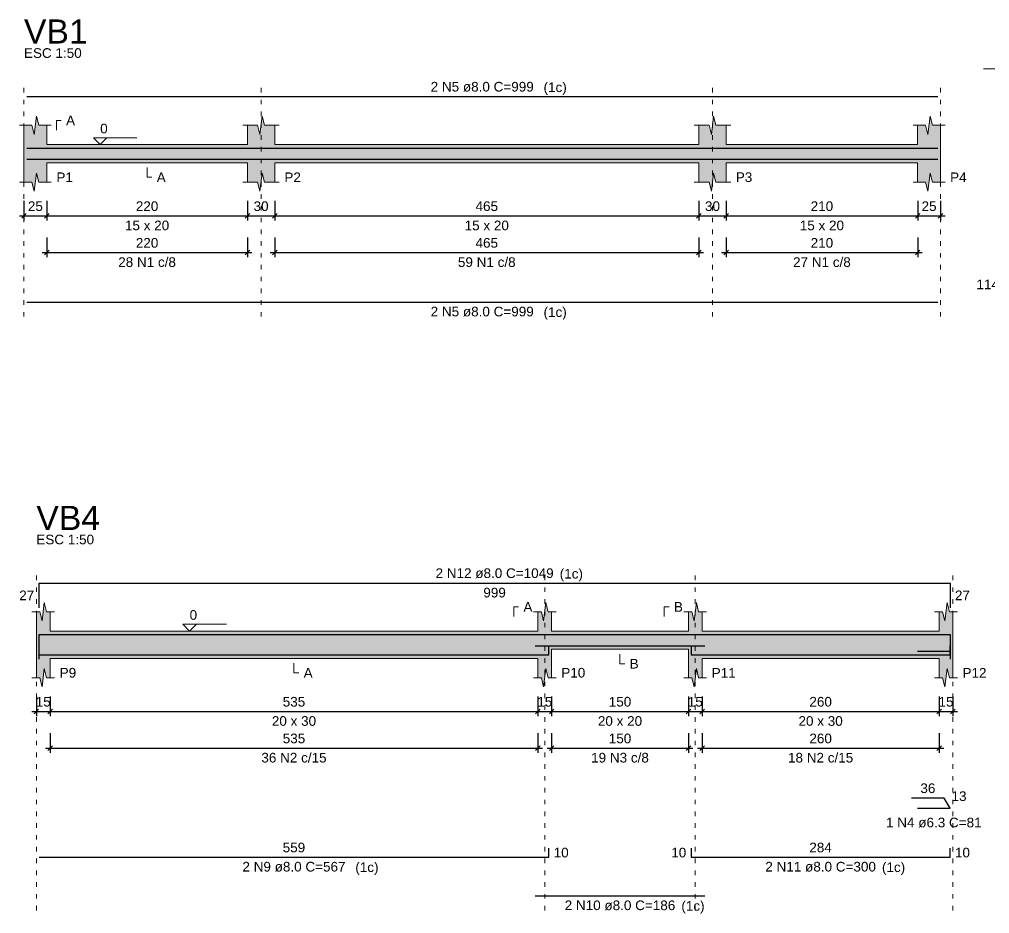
# Model space of a CAD drawing. Header units: inches. Extents: x -52 to 802, y -168 to 85.
# Drawn here: x 164.8 to 186.08, y 10.9 to 30.52 of the extents above; entities that cross this region are included whole.
import ezdxf

# ---------------------------------------------------------------- set-up
doc = ezdxf.new("R2010")
doc.units = ezdxf.units.IN
doc.header["$MEASUREMENT"] = 0
doc.linetypes.add('DOT2', pattern=[3.175, 0, -3.175])
for name, color, linetype, lineweight in [('Descrição da armadura', 7, 'Continuous', 5), ('DT-Barras na forma', 2, 'Continuous', 30), ('DT-Barras rebatidas', 2, 'Continuous', 30), ('DT-Cotas', 9, 'Continuous', 5), ('DT-Forma', 5, 'Continuous', 5), ('DT-Hachura forma vigas', 252, 'Continuous', 5), ('DT-Pontilhado', 9, 'DOT2', 5), ('DT-Textos', 7, 'Continuous', 5), ('DT-Título', 3, 'Continuous', 20), ('Textos armaduras', 7, 'Continuous', 5)]:
    doc.layers.add(name, color=color, linetype=linetype, lineweight=lineweight)
doc.styles.add('Arial', font='arial.ttf')
doc.styles.get("Standard").update_dxf_attribs({"font": 'arial.ttf'})
doc.dimstyles.new('UM_50.000000', dxfattribs={"dimtxt": 0.18, "dimasz": 0.1, "dimexe": 0.1, "dimexo": 0.2, "dimgap": 0, "dimtad": 1, "dimtih": 1, "dimtoh": 1, "dimdec": 1, "dimlfac": 50, "dimzin": 0, "dimdsep": 46, "dimtxsty": 'Standard', "dimcen": 0.09, "dimdle": 0.1, "dimadec": 1, "dimazin": 2, "dimtfac": 1, "dimtdec": 4, "dimtofl": 0, "dimtmove": 0, "dimatfit": 3, "dimfxl": 1, "dimtolj": 1, "dimarcsym": 0})

# ---------------------------------------------------------------- blocks, each defined once
blk = doc.blocks.new('_Oblique')
at = {"color": 0, "linetype": 'ByBlock', "lineweight": -2}
blk.add_line((-0.5, -0.5), (0.5, 0.5), dxfattribs=at)
blk = doc.blocks.new('*D510')
at = {"layer": 'Defpoints', "color": 0, "transparency": 16777216}
for p in [(164.902, 26.739), (165.402, 26.739), (165.402, 26.21)]:
    blk.add_point(p, dxfattribs=at)
at = {"layer": 'DT-Cotas', "color": 0, "lineweight": -2, "transparency": 16777216}
for p, q in [((164.902, 26.539), (164.902, 26.11)), ((165.402, 26.539), (165.402, 26.11)), ((164.802, 26.21), (165.502, 26.21))]:
    blk.add_line(p, q, dxfattribs=at)
at = {"layer": 'DT-Cotas', "color": 0, "lineweight": -2, "transparency": 16777216, "xscale": 0.1, "yscale": 0.1, "zscale": 0.1, "rotation": 180}
blk.add_blockref('_Oblique', (164.902, 26.21), dxfattribs=at)
at = {"layer": 'DT-Cotas', "color": 0, "lineweight": -2, "transparency": 16777216, "xscale": 0.1, "yscale": 0.1, "zscale": 0.1}
blk.add_blockref('_Oblique', (165.402, 26.21), dxfattribs=at)
at = {"layer": 'DT-Cotas', "transparency": 16777216, "insert": (165.152, 26.422), "char_height": 0.2118, "attachment_point": 5, "rotation": 0.0057, "style": 'Arial'}
blk.add_mtext('\\A1;25', dxfattribs=at)
blk = doc.blocks.new('*D511')
at = {"layer": 'Defpoints', "color": 0, "transparency": 16777216}
for p in [(165.402, 26.739), (169.802, 26.739), (169.802, 26.21)]:
    blk.add_point(p, dxfattribs=at)
at = {"layer": 'DT-Cotas', "color": 0, "lineweight": -2, "transparency": 16777216}
for p, q in [((165.402, 26.539), (165.402, 26.11)), ((169.802, 26.539), (169.802, 26.11)), ((165.302, 26.21), (169.902, 26.21))]:
    blk.add_line(p, q, dxfattribs=at)
at = {"layer": 'DT-Cotas', "color": 0, "lineweight": -2, "transparency": 16777216, "xscale": 0.1, "yscale": 0.1, "zscale": 0.1, "rotation": 180}
blk.add_blockref('_Oblique', (165.402, 26.21), dxfattribs=at)
at = {"layer": 'DT-Cotas', "color": 0, "lineweight": -2, "transparency": 16777216, "xscale": 0.1, "yscale": 0.1, "zscale": 0.1}
blk.add_blockref('_Oblique', (169.802, 26.21), dxfattribs=at)
at = {"layer": 'DT-Cotas', "transparency": 16777216, "insert": (167.602, 26.422), "char_height": 0.2118, "attachment_point": 5, "rotation": 0.0057, "style": 'Arial'}
blk.add_mtext('\\A1;220', dxfattribs=at)
blk = doc.blocks.new('*D512')
at = {"layer": 'Defpoints', "color": 0, "transparency": 16777216}
for p in [(169.802, 26.739), (170.402, 26.739), (170.402, 26.21)]:
    blk.add_point(p, dxfattribs=at)
at = {"layer": 'DT-Cotas', "color": 0, "lineweight": -2, "transparency": 16777216}
for p, q in [((169.802, 26.539), (169.802, 26.11)), ((170.402, 26.539), (170.402, 26.11)), ((169.702, 26.21), (170.502, 26.21))]:
    blk.add_line(p, q, dxfattribs=at)
at = {"layer": 'DT-Cotas', "color": 0, "lineweight": -2, "transparency": 16777216, "xscale": 0.1, "yscale": 0.1, "zscale": 0.1, "rotation": 180}
blk.add_blockref('_Oblique', (169.802, 26.21), dxfattribs=at)
at = {"layer": 'DT-Cotas', "color": 0, "lineweight": -2, "transparency": 16777216, "xscale": 0.1, "yscale": 0.1, "zscale": 0.1}
blk.add_blockref('_Oblique', (170.402, 26.21), dxfattribs=at)
at = {"layer": 'DT-Cotas', "transparency": 16777216, "insert": (170.102, 26.422), "char_height": 0.2118, "attachment_point": 5, "rotation": 0.0057, "style": 'Arial'}
blk.add_mtext('\\A1;30', dxfattribs=at)
blk = doc.blocks.new('*D513')
at = {"layer": 'Defpoints', "color": 0, "transparency": 16777216}
for p in [(170.402, 26.739), (179.702, 26.739), (179.702, 26.21)]:
    blk.add_point(p, dxfattribs=at)
at = {"layer": 'DT-Cotas', "color": 0, "lineweight": -2, "transparency": 16777216}
for p, q in [((170.402, 26.539), (170.402, 26.11)), ((179.702, 26.539), (179.702, 26.11)), ((170.302, 26.21), (179.802, 26.21))]:
    blk.add_line(p, q, dxfattribs=at)
at = {"layer": 'DT-Cotas', "color": 0, "lineweight": -2, "transparency": 16777216, "xscale": 0.1, "yscale": 0.1, "zscale": 0.1, "rotation": 180}
blk.add_blockref('_Oblique', (170.402, 26.21), dxfattribs=at)
at = {"layer": 'DT-Cotas', "color": 0, "lineweight": -2, "transparency": 16777216, "xscale": 0.1, "yscale": 0.1, "zscale": 0.1}
blk.add_blockref('_Oblique', (179.702, 26.21), dxfattribs=at)
at = {"layer": 'DT-Cotas', "transparency": 16777216, "insert": (175.052, 26.422), "char_height": 0.2118, "attachment_point": 5, "rotation": 0.0057, "style": 'Arial'}
blk.add_mtext('\\A1;465', dxfattribs=at)
blk = doc.blocks.new('*D514')
at = {"layer": 'Defpoints', "color": 0, "transparency": 16777216}
for p in [(179.702, 26.739), (180.302, 26.739), (180.302, 26.21)]:
    blk.add_point(p, dxfattribs=at)
at = {"layer": 'DT-Cotas', "color": 0, "lineweight": -2, "transparency": 16777216}
for p, q in [((179.702, 26.539), (179.702, 26.11)), ((180.302, 26.539), (180.302, 26.11)), ((179.602, 26.21), (180.402, 26.21))]:
    blk.add_line(p, q, dxfattribs=at)
at = {"layer": 'DT-Cotas', "color": 0, "lineweight": -2, "transparency": 16777216, "xscale": 0.1, "yscale": 0.1, "zscale": 0.1, "rotation": 180}
blk.add_blockref('_Oblique', (179.702, 26.21), dxfattribs=at)
at = {"layer": 'DT-Cotas', "color": 0, "lineweight": -2, "transparency": 16777216, "xscale": 0.1, "yscale": 0.1, "zscale": 0.1}
blk.add_blockref('_Oblique', (180.302, 26.21), dxfattribs=at)
at = {"layer": 'DT-Cotas', "transparency": 16777216, "insert": (180.002, 26.422), "char_height": 0.2118, "attachment_point": 5, "rotation": 0.0057, "style": 'Arial'}
blk.add_mtext('\\A1;30', dxfattribs=at)
blk = doc.blocks.new('*D515')
at = {"layer": 'Defpoints', "color": 0, "transparency": 16777216}
for p in [(180.302, 26.739), (184.502, 26.739), (184.502, 26.21)]:
    blk.add_point(p, dxfattribs=at)
at = {"layer": 'DT-Cotas', "color": 0, "lineweight": -2, "transparency": 16777216}
for p, q in [((180.302, 26.539), (180.302, 26.11)), ((184.502, 26.539), (184.502, 26.11)), ((180.202, 26.21), (184.602, 26.21))]:
    blk.add_line(p, q, dxfattribs=at)
at = {"layer": 'DT-Cotas', "color": 0, "lineweight": -2, "transparency": 16777216, "xscale": 0.1, "yscale": 0.1, "zscale": 0.1, "rotation": 180}
blk.add_blockref('_Oblique', (180.302, 26.21), dxfattribs=at)
at = {"layer": 'DT-Cotas', "color": 0, "lineweight": -2, "transparency": 16777216, "xscale": 0.1, "yscale": 0.1, "zscale": 0.1}
blk.add_blockref('_Oblique', (184.502, 26.21), dxfattribs=at)
at = {"layer": 'DT-Cotas', "transparency": 16777216, "insert": (182.402, 26.422), "char_height": 0.2118, "attachment_point": 5, "rotation": 0.0057, "style": 'Arial'}
blk.add_mtext('\\A1;210', dxfattribs=at)
blk = doc.blocks.new('*D516')
at = {"layer": 'Defpoints', "color": 0, "transparency": 16777216}
for p in [(184.502, 26.739), (185.002, 26.739), (185.002, 26.21)]:
    blk.add_point(p, dxfattribs=at)
at = {"layer": 'DT-Cotas', "color": 0, "lineweight": -2, "transparency": 16777216}
for p, q in [((184.502, 26.539), (184.502, 26.11)), ((185.002, 26.539), (185.002, 26.11)), ((184.402, 26.21), (185.102, 26.21))]:
    blk.add_line(p, q, dxfattribs=at)
at = {"layer": 'DT-Cotas', "color": 0, "lineweight": -2, "transparency": 16777216, "xscale": 0.1, "yscale": 0.1, "zscale": 0.1, "rotation": 180}
blk.add_blockref('_Oblique', (184.502, 26.21), dxfattribs=at)
at = {"layer": 'DT-Cotas', "color": 0, "lineweight": -2, "transparency": 16777216, "xscale": 0.1, "yscale": 0.1, "zscale": 0.1}
blk.add_blockref('_Oblique', (185.002, 26.21), dxfattribs=at)
at = {"layer": 'DT-Cotas', "transparency": 16777216, "insert": (184.752, 26.422), "char_height": 0.2118, "attachment_point": 5, "rotation": 0.0057, "style": 'Arial'}
blk.add_mtext('\\A1;25', dxfattribs=at)
blk = doc.blocks.new('*D517')
at = {"layer": 'Defpoints', "color": 0, "transparency": 16777216}
for p in [(165.402, 25.934), (169.802, 25.934), (169.802, 25.405)]:
    blk.add_point(p, dxfattribs=at)
at = {"layer": 'DT-Cotas', "color": 0, "lineweight": -2, "transparency": 16777216}
for p, q in [((165.402, 25.734), (165.402, 25.305)), ((169.802, 25.734), (169.802, 25.305)), ((165.302, 25.405), (169.902, 25.405))]:
    blk.add_line(p, q, dxfattribs=at)
at = {"layer": 'DT-Cotas', "color": 0, "lineweight": -2, "transparency": 16777216, "xscale": 0.1, "yscale": 0.1, "zscale": 0.1, "rotation": 180}
blk.add_blockref('_Oblique', (165.402, 25.405), dxfattribs=at)
at = {"layer": 'DT-Cotas', "color": 0, "lineweight": -2, "transparency": 16777216, "xscale": 0.1, "yscale": 0.1, "zscale": 0.1}
blk.add_blockref('_Oblique', (169.802, 25.405), dxfattribs=at)
at = {"layer": 'DT-Cotas', "transparency": 16777216, "insert": (167.602, 25.617), "char_height": 0.2118, "attachment_point": 5, "rotation": 0.0057, "style": 'Arial'}
blk.add_mtext('\\A1;220', dxfattribs=at)
blk = doc.blocks.new('*D518')
at = {"layer": 'Defpoints', "color": 0, "transparency": 16777216}
for p in [(170.402, 25.934), (179.702, 25.934), (179.702, 25.405)]:
    blk.add_point(p, dxfattribs=at)
at = {"layer": 'DT-Cotas', "color": 0, "lineweight": -2, "transparency": 16777216}
for p, q in [((170.402, 25.734), (170.402, 25.305)), ((179.702, 25.734), (179.702, 25.305)), ((170.302, 25.405), (179.802, 25.405))]:
    blk.add_line(p, q, dxfattribs=at)
at = {"layer": 'DT-Cotas', "color": 0, "lineweight": -2, "transparency": 16777216, "xscale": 0.1, "yscale": 0.1, "zscale": 0.1, "rotation": 180}
blk.add_blockref('_Oblique', (170.402, 25.405), dxfattribs=at)
at = {"layer": 'DT-Cotas', "color": 0, "lineweight": -2, "transparency": 16777216, "xscale": 0.1, "yscale": 0.1, "zscale": 0.1}
blk.add_blockref('_Oblique', (179.702, 25.405), dxfattribs=at)
at = {"layer": 'DT-Cotas', "transparency": 16777216, "insert": (175.052, 25.617), "char_height": 0.2118, "attachment_point": 5, "rotation": 0.0057, "style": 'Arial'}
blk.add_mtext('\\A1;465', dxfattribs=at)
blk = doc.blocks.new('*D519')
at = {"layer": 'Defpoints', "color": 0, "transparency": 16777216}
for p in [(180.302, 25.934), (184.502, 25.934), (184.502, 25.405)]:
    blk.add_point(p, dxfattribs=at)
at = {"layer": 'DT-Cotas', "color": 0, "lineweight": -2, "transparency": 16777216}
for p, q in [((180.302, 25.734), (180.302, 25.305)), ((184.502, 25.734), (184.502, 25.305)), ((180.202, 25.405), (184.602, 25.405))]:
    blk.add_line(p, q, dxfattribs=at)
at = {"layer": 'DT-Cotas', "color": 0, "lineweight": -2, "transparency": 16777216, "xscale": 0.1, "yscale": 0.1, "zscale": 0.1, "rotation": 180}
blk.add_blockref('_Oblique', (180.302, 25.405), dxfattribs=at)
at = {"layer": 'DT-Cotas', "color": 0, "lineweight": -2, "transparency": 16777216, "xscale": 0.1, "yscale": 0.1, "zscale": 0.1}
blk.add_blockref('_Oblique', (184.502, 25.405), dxfattribs=at)
at = {"layer": 'DT-Cotas', "transparency": 16777216, "insert": (182.402, 25.617), "char_height": 0.2118, "attachment_point": 5, "rotation": 0.0057, "style": 'Arial'}
blk.add_mtext('\\A1;210', dxfattribs=at)
blk = doc.blocks.new('*D508')
at = {"layer": 'Defpoints', "color": 0, "transparency": 16777216}
for p in [(165.174, 15.868), (165.474, 15.868), (165.474, 15.339)]:
    blk.add_point(p, dxfattribs=at)
at = {"layer": 'DT-Cotas', "color": 0, "lineweight": -2, "transparency": 16777216}
for p, q in [((165.174, 15.668), (165.174, 15.239)), ((165.474, 15.668), (165.474, 15.239)), ((165.074, 15.339), (165.574, 15.339))]:
    blk.add_line(p, q, dxfattribs=at)
at = {"layer": 'DT-Cotas', "color": 0, "lineweight": -2, "transparency": 16777216, "xscale": 0.1, "yscale": 0.1, "zscale": 0.1, "rotation": 180}
blk.add_blockref('_Oblique', (165.174, 15.339), dxfattribs=at)
at = {"layer": 'DT-Cotas', "color": 0, "lineweight": -2, "transparency": 16777216, "xscale": 0.1, "yscale": 0.1, "zscale": 0.1}
blk.add_blockref('_Oblique', (165.474, 15.339), dxfattribs=at)
at = {"layer": 'DT-Cotas', "transparency": 16777216, "insert": (165.324, 15.551), "char_height": 0.2118, "attachment_point": 5, "rotation": 0.0057, "style": 'Arial'}
blk.add_mtext('\\A1;15', dxfattribs=at)
blk = doc.blocks.new('*D509')
at = {"layer": 'Defpoints', "color": 0, "transparency": 16777216}
for p in [(165.474, 15.868), (176.174, 15.868), (176.174, 15.339)]:
    blk.add_point(p, dxfattribs=at)
at = {"layer": 'DT-Cotas', "color": 0, "lineweight": -2, "transparency": 16777216}
for p, q in [((165.474, 15.668), (165.474, 15.239)), ((176.174, 15.668), (176.174, 15.239)), ((165.374, 15.339), (176.274, 15.339))]:
    blk.add_line(p, q, dxfattribs=at)
at = {"layer": 'DT-Cotas', "color": 0, "lineweight": -2, "transparency": 16777216, "xscale": 0.1, "yscale": 0.1, "zscale": 0.1, "rotation": 180}
blk.add_blockref('_Oblique', (165.474, 15.339), dxfattribs=at)
at = {"layer": 'DT-Cotas', "color": 0, "lineweight": -2, "transparency": 16777216, "xscale": 0.1, "yscale": 0.1, "zscale": 0.1}
blk.add_blockref('_Oblique', (176.174, 15.339), dxfattribs=at)
at = {"layer": 'DT-Cotas', "transparency": 16777216, "insert": (170.824, 15.551), "char_height": 0.2118, "attachment_point": 5, "rotation": 0.0057, "style": 'Arial'}
blk.add_mtext('\\A1;535', dxfattribs=at)
blk = doc.blocks.new('*D471')
at = {"layer": 'Defpoints', "color": 0, "transparency": 16777216}
for p in [(176.174, 15.868), (176.474, 15.868), (176.474, 15.339)]:
    blk.add_point(p, dxfattribs=at)
at = {"layer": 'DT-Cotas', "color": 0, "lineweight": -2, "transparency": 16777216}
for p, q in [((176.174, 15.668), (176.174, 15.239)), ((176.474, 15.668), (176.474, 15.239)), ((176.074, 15.339), (176.574, 15.339))]:
    blk.add_line(p, q, dxfattribs=at)
at = {"layer": 'DT-Cotas', "color": 0, "lineweight": -2, "transparency": 16777216, "xscale": 0.1, "yscale": 0.1, "zscale": 0.1, "rotation": 180}
blk.add_blockref('_Oblique', (176.174, 15.339), dxfattribs=at)
at = {"layer": 'DT-Cotas', "color": 0, "lineweight": -2, "transparency": 16777216, "xscale": 0.1, "yscale": 0.1, "zscale": 0.1}
blk.add_blockref('_Oblique', (176.474, 15.339), dxfattribs=at)
at = {"layer": 'DT-Cotas', "transparency": 16777216, "insert": (176.324, 15.551), "char_height": 0.2118, "attachment_point": 5, "rotation": 0.0057, "style": 'Arial'}
blk.add_mtext('\\A1;15', dxfattribs=at)
blk = doc.blocks.new('*D472')
at = {"layer": 'Defpoints', "color": 0, "transparency": 16777216}
for p in [(176.474, 15.868), (179.474, 15.868), (179.474, 15.339)]:
    blk.add_point(p, dxfattribs=at)
at = {"layer": 'DT-Cotas', "color": 0, "lineweight": -2, "transparency": 16777216}
for p, q in [((176.474, 15.668), (176.474, 15.239)), ((179.474, 15.668), (179.474, 15.239)), ((176.374, 15.339), (179.574, 15.339))]:
    blk.add_line(p, q, dxfattribs=at)
at = {"layer": 'DT-Cotas', "color": 0, "lineweight": -2, "transparency": 16777216, "xscale": 0.1, "yscale": 0.1, "zscale": 0.1, "rotation": 180}
blk.add_blockref('_Oblique', (176.474, 15.339), dxfattribs=at)
at = {"layer": 'DT-Cotas', "color": 0, "lineweight": -2, "transparency": 16777216, "xscale": 0.1, "yscale": 0.1, "zscale": 0.1}
blk.add_blockref('_Oblique', (179.474, 15.339), dxfattribs=at)
at = {"layer": 'DT-Cotas', "transparency": 16777216, "insert": (177.974, 15.551), "char_height": 0.2118, "attachment_point": 5, "rotation": 0.0057, "style": 'Arial'}
blk.add_mtext('\\A1;150', dxfattribs=at)
blk = doc.blocks.new('*D473')
at = {"layer": 'Defpoints', "color": 0, "transparency": 16777216}
for p in [(179.474, 15.868), (179.774, 15.868), (179.774, 15.339)]:
    blk.add_point(p, dxfattribs=at)
at = {"layer": 'DT-Cotas', "color": 0, "lineweight": -2, "transparency": 16777216}
for p, q in [((179.474, 15.668), (179.474, 15.239)), ((179.774, 15.668), (179.774, 15.239)), ((179.374, 15.339), (179.874, 15.339))]:
    blk.add_line(p, q, dxfattribs=at)
at = {"layer": 'DT-Cotas', "color": 0, "lineweight": -2, "transparency": 16777216, "xscale": 0.1, "yscale": 0.1, "zscale": 0.1, "rotation": 180}
blk.add_blockref('_Oblique', (179.474, 15.339), dxfattribs=at)
at = {"layer": 'DT-Cotas', "color": 0, "lineweight": -2, "transparency": 16777216, "xscale": 0.1, "yscale": 0.1, "zscale": 0.1}
blk.add_blockref('_Oblique', (179.774, 15.339), dxfattribs=at)
at = {"layer": 'DT-Cotas', "transparency": 16777216, "insert": (179.624, 15.551), "char_height": 0.2118, "attachment_point": 5, "rotation": 0.0057, "style": 'Arial'}
blk.add_mtext('\\A1;15', dxfattribs=at)
blk = doc.blocks.new('*D474')
at = {"layer": 'Defpoints', "color": 0, "transparency": 16777216}
for p in [(179.774, 15.868), (184.974, 15.868), (184.974, 15.339)]:
    blk.add_point(p, dxfattribs=at)
at = {"layer": 'DT-Cotas', "color": 0, "lineweight": -2, "transparency": 16777216}
for p, q in [((179.774, 15.668), (179.774, 15.239)), ((184.974, 15.668), (184.974, 15.239)), ((179.674, 15.339), (185.074, 15.339))]:
    blk.add_line(p, q, dxfattribs=at)
at = {"layer": 'DT-Cotas', "color": 0, "lineweight": -2, "transparency": 16777216, "xscale": 0.1, "yscale": 0.1, "zscale": 0.1, "rotation": 180}
blk.add_blockref('_Oblique', (179.774, 15.339), dxfattribs=at)
at = {"layer": 'DT-Cotas', "color": 0, "lineweight": -2, "transparency": 16777216, "xscale": 0.1, "yscale": 0.1, "zscale": 0.1}
blk.add_blockref('_Oblique', (184.974, 15.339), dxfattribs=at)
at = {"layer": 'DT-Cotas', "transparency": 16777216, "insert": (182.374, 15.551), "char_height": 0.2118, "attachment_point": 5, "rotation": 0.0057, "style": 'Arial'}
blk.add_mtext('\\A1;260', dxfattribs=at)
blk = doc.blocks.new('*D475')
at = {"layer": 'Defpoints', "color": 0, "transparency": 16777216}
for p in [(184.974, 15.868), (185.274, 15.868), (185.274, 15.339)]:
    blk.add_point(p, dxfattribs=at)
at = {"layer": 'DT-Cotas', "color": 0, "lineweight": -2, "transparency": 16777216}
for p, q in [((184.974, 15.668), (184.974, 15.239)), ((185.274, 15.668), (185.274, 15.239)), ((184.874, 15.339), (185.374, 15.339))]:
    blk.add_line(p, q, dxfattribs=at)
at = {"layer": 'DT-Cotas', "color": 0, "lineweight": -2, "transparency": 16777216, "xscale": 0.1, "yscale": 0.1, "zscale": 0.1, "rotation": 180}
blk.add_blockref('_Oblique', (184.974, 15.339), dxfattribs=at)
at = {"layer": 'DT-Cotas', "color": 0, "lineweight": -2, "transparency": 16777216, "xscale": 0.1, "yscale": 0.1, "zscale": 0.1}
blk.add_blockref('_Oblique', (185.274, 15.339), dxfattribs=at)
at = {"layer": 'DT-Cotas', "transparency": 16777216, "insert": (185.124, 15.551), "char_height": 0.2118, "attachment_point": 5, "rotation": 0.0057, "style": 'Arial'}
blk.add_mtext('\\A1;15', dxfattribs=at)
blk = doc.blocks.new('*D476')
at = {"layer": 'Defpoints', "color": 0, "transparency": 16777216}
for p in [(165.474, 15.064), (176.174, 15.064), (176.174, 14.534)]:
    blk.add_point(p, dxfattribs=at)
at = {"layer": 'DT-Cotas', "color": 0, "lineweight": -2, "transparency": 16777216}
for p, q in [((165.474, 14.864), (165.474, 14.434)), ((176.174, 14.864), (176.174, 14.434)), ((165.374, 14.534), (176.274, 14.534))]:
    blk.add_line(p, q, dxfattribs=at)
at = {"layer": 'DT-Cotas', "color": 0, "lineweight": -2, "transparency": 16777216, "xscale": 0.1, "yscale": 0.1, "zscale": 0.1, "rotation": 180}
blk.add_blockref('_Oblique', (165.474, 14.534), dxfattribs=at)
at = {"layer": 'DT-Cotas', "color": 0, "lineweight": -2, "transparency": 16777216, "xscale": 0.1, "yscale": 0.1, "zscale": 0.1}
blk.add_blockref('_Oblique', (176.174, 14.534), dxfattribs=at)
at = {"layer": 'DT-Cotas', "transparency": 16777216, "insert": (170.824, 14.746), "char_height": 0.2118, "attachment_point": 5, "rotation": 0.0057, "style": 'Arial'}
blk.add_mtext('\\A1;535', dxfattribs=at)
blk = doc.blocks.new('*D477')
at = {"layer": 'Defpoints', "color": 0, "transparency": 16777216}
for p in [(176.474, 15.064), (179.474, 15.064), (179.474, 14.534)]:
    blk.add_point(p, dxfattribs=at)
at = {"layer": 'DT-Cotas', "color": 0, "lineweight": -2, "transparency": 16777216}
for p, q in [((176.474, 14.864), (176.474, 14.434)), ((179.474, 14.864), (179.474, 14.434)), ((176.374, 14.534), (179.574, 14.534))]:
    blk.add_line(p, q, dxfattribs=at)
at = {"layer": 'DT-Cotas', "color": 0, "lineweight": -2, "transparency": 16777216, "xscale": 0.1, "yscale": 0.1, "zscale": 0.1, "rotation": 180}
blk.add_blockref('_Oblique', (176.474, 14.534), dxfattribs=at)
at = {"layer": 'DT-Cotas', "color": 0, "lineweight": -2, "transparency": 16777216, "xscale": 0.1, "yscale": 0.1, "zscale": 0.1}
blk.add_blockref('_Oblique', (179.474, 14.534), dxfattribs=at)
at = {"layer": 'DT-Cotas', "transparency": 16777216, "insert": (177.974, 14.746), "char_height": 0.2118, "attachment_point": 5, "rotation": 0.0057, "style": 'Arial'}
blk.add_mtext('\\A1;150', dxfattribs=at)
blk = doc.blocks.new('*D478')
at = {"layer": 'Defpoints', "color": 0, "transparency": 16777216}
for p in [(179.774, 15.064), (184.974, 15.064), (184.974, 14.534)]:
    blk.add_point(p, dxfattribs=at)
at = {"layer": 'DT-Cotas', "color": 0, "lineweight": -2, "transparency": 16777216}
for p, q in [((179.774, 14.864), (179.774, 14.434)), ((184.974, 14.864), (184.974, 14.434)), ((179.674, 14.534), (185.074, 14.534))]:
    blk.add_line(p, q, dxfattribs=at)
at = {"layer": 'DT-Cotas', "color": 0, "lineweight": -2, "transparency": 16777216, "xscale": 0.1, "yscale": 0.1, "zscale": 0.1, "rotation": 180}
blk.add_blockref('_Oblique', (179.774, 14.534), dxfattribs=at)
at = {"layer": 'DT-Cotas', "color": 0, "lineweight": -2, "transparency": 16777216, "xscale": 0.1, "yscale": 0.1, "zscale": 0.1}
blk.add_blockref('_Oblique', (184.974, 14.534), dxfattribs=at)
at = {"layer": 'DT-Cotas', "transparency": 16777216, "insert": (182.374, 14.746), "char_height": 0.2118, "attachment_point": 5, "rotation": 0.0057, "style": 'Arial'}
blk.add_mtext('\\A1;260', dxfattribs=at)

msp = doc.modelspace()

# ---------------------------------------------------------------- hatches: boundary and pattern name
at = {"layer": 'DT-Hachura forma vigas', "linetype": 'Continuous'}
for points in [[(185.0018, 26.9511), (185.0018, 27.3747), (185.0018, 27.7747), (185.0018, 28.1983), (184.8268, 28.1983), (184.7768, 28.3983), (184.7268, 27.9983), (184.6768, 28.1983), (184.5018, 28.1983), (184.5018, 27.7747), (180.3018, 27.7747), (180.3018, 28.1983), (180.0768, 28.1983), (180.0268, 28.3983), (179.9768, 27.9983), (179.9268, 28.1983), (179.7018, 28.1983), (179.7018, 27.7747), (170.4018, 27.7747), (170.4018, 28.1983), (170.1768, 28.1983), (170.1268, 28.3983), (170.0768, 27.9983), (170.0268, 28.1983), (169.8018, 28.1983), (169.8018, 27.7747), (165.4018, 27.7747), (165.4018, 28.1983), (165.2268, 28.1983), (165.1768, 28.3983), (165.1268, 27.9983), (165.0768, 28.1983), (164.9018, 28.1983), (164.9018, 27.7747), (164.9018, 27.3747), (164.9018, 26.9511), (165.0768, 26.9511), (165.1268, 26.7511), (165.1768, 27.1511), (165.2268, 26.9511), (165.4018, 26.9511), (165.4018, 27.3747), (169.8018, 27.3747), (169.8018, 26.9511), (170.0268, 26.9511), (170.0768, 26.7511), (170.1268, 27.1511), (170.1768, 26.9511), (170.4018, 26.9511), (170.4018, 27.3747), (179.7018, 27.3747), (179.7018, 26.9511), (179.9268, 26.9511), (179.9768, 26.7511), (180.0268, 27.1511), (180.0768, 26.9511), (180.3018, 26.9511), (180.3018, 27.3747), (184.5018, 27.3747), (184.5018, 26.9511), (184.6768, 26.9511), (184.7268, 26.7511), (184.7768, 27.1511), (184.8268, 26.9511), (185.0018, 26.9511)], [(185.2735, 16.0802), (185.2735, 16.5038), (185.2735, 17.1038), (185.2735, 17.5274), (185.1985, 17.5274), (185.1485, 17.7274), (185.0985, 17.3274), (185.0485, 17.5274), (184.9735, 17.5274), (184.9735, 17.1038), (179.7735, 17.1038), (179.7735, 17.5274), (179.6985, 17.5274), (179.6485, 17.7274), (179.5985, 17.3274), (179.5485, 17.5274), (179.4735, 17.5274), (179.4735, 17.1038), (176.4735, 17.1038), (176.4735, 17.5274), (176.3985, 17.5274), (176.3485, 17.7274), (176.2985, 17.3274), (176.2485, 17.5274), (176.1735, 17.5274), (176.1735, 17.1038), (165.4735, 17.1038), (165.4735, 17.5274), (165.3985, 17.5274), (165.3485, 17.7274), (165.2985, 17.3274), (165.2485, 17.5274), (165.1735, 17.5274), (165.1735, 17.1038), (165.1735, 16.5038), (165.1735, 16.0802), (165.2485, 16.0802), (165.2985, 15.8802), (165.3485, 16.2802), (165.3985, 16.0802), (165.4735, 16.0802), (165.4735, 16.5038), (176.1735, 16.5038), (176.1735, 16.0802), (176.2485, 16.0802), (176.2985, 15.8802), (176.3485, 16.2802), (176.3985, 16.0802), (176.4735, 16.0802), (176.4735, 16.7038), (179.4735, 16.7038), (179.4735, 16.0802), (179.5485, 16.0802), (179.5985, 15.8802), (179.6485, 16.2802), (179.6985, 16.0802), (179.7735, 16.0802), (179.7735, 16.5038), (184.9735, 16.5038), (184.9735, 16.0802), (185.0485, 16.0802), (185.0985, 15.8802), (185.1485, 16.2802), (185.1985, 16.0802), (185.2735, 16.0802)]]:
    msp.add_hatch(color=256, dxfattribs=at).paths.add_polyline_path(points)

# ---------------------------------------------------------------- linework, layer by layer
at = {"layer": 'DT-Barras na forma'}
msp.add_line((185.2135, 16.6544), (184.4989, 16.6544), dxfattribs=at)
for points in [[(164.9618, 27.6967), (184.9418, 27.6967)], [(164.9618, 27.4527), (184.9418, 27.4527)], [(165.2335, 16.4863), (165.2335, 17.0258), (185.2135, 17.0258), (185.2135, 16.4863)], [(165.2335, 16.5818), (176.4135, 16.5818), (176.4135, 16.7818)], [(176.1138, 16.7818), (179.8332, 16.7818)], [(179.5335, 16.7818), (179.5335, 16.5818), (185.2135, 16.5818), (185.2135, 16.7818)]]:
    msp.add_lwpolyline(points, dxfattribs=at)
at = {"layer": 'DT-Barras rebatidas'}
for p, q in [((164.9618, 28.8263), (184.9418, 28.8263)), ((164.9618, 24.318), (184.9418, 24.318)), ((165.2335, 17.6159), (165.2335, 18.1554)), ((165.2335, 18.1554), (185.2135, 18.1554)), ((185.2135, 18.1554), (185.2135, 17.6159)), ((185.0835, 13.4403), (184.3689, 13.4403)), ((185.2135, 13.2151), (185.0835, 13.4403)), ((184.4989, 13.2151), (185.2135, 13.2151)), ((165.2335, 12.14), (176.4135, 12.14)), ((176.4135, 12.14), (176.4135, 12.34)), ((179.5335, 12.34), (179.5335, 12.14)), ((179.5335, 12.14), (185.2135, 12.14)), ((185.2135, 12.14), (185.2135, 12.34)), ((176.1138, 11.2928), (179.8332, 11.2928))]:
    msp.add_line(p, q, dxfattribs=at)
at = {"layer": 'DT-Forma'}
for p, q in [((165.1268, 27.9983), (165.1768, 28.3983)), ((165.1768, 28.3983), (165.2268, 28.1983)), ((170.0768, 27.9983), (170.1268, 28.3983)), ((170.1268, 28.3983), (170.1768, 28.1983)), ((179.9768, 27.9983), (180.0268, 28.3983)), ((180.0268, 28.3983), (180.0768, 28.1983)), ((184.7268, 27.9983), (184.7768, 28.3983)), ((184.7768, 28.3983), (184.8268, 28.1983)), ((164.8018, 28.1983), (165.0768, 28.1983)), ((164.9018, 27.7747), (164.9018, 28.1983)), ((165.0768, 28.1983), (165.1268, 27.9983)), ((165.2268, 28.1983), (165.5018, 28.1983)), ((165.4018, 28.1983), (165.4018, 27.7747)), ((169.7018, 28.1983), (170.0268, 28.1983)), ((169.8018, 27.7747), (169.8018, 28.1983)), ((170.0268, 28.1983), (170.0768, 27.9983)), ((170.1768, 28.1983), (170.5018, 28.1983)), ((170.4018, 28.1983), (170.4018, 27.7747)), ((179.6018, 28.1983), (179.9268, 28.1983)), ((179.7018, 27.7747), (179.7018, 28.1983)), ((179.9268, 28.1983), (179.9768, 27.9983)), ((180.0768, 28.1983), (180.4018, 28.1983)), ((180.3018, 28.1983), (180.3018, 27.7747)), ((184.4018, 28.1983), (184.6768, 28.1983)), ((184.5018, 27.7747), (184.5018, 28.1983)), ((184.6768, 28.1983), (184.7268, 27.9983)), ((184.8268, 28.1983), (185.1018, 28.1983)), ((185.0018, 28.1983), (185.0018, 27.7747)), ((165.4018, 27.7747), (169.8018, 27.7747)), ((170.4018, 27.7747), (179.7018, 27.7747)), ((180.3018, 27.7747), (184.5018, 27.7747)), ((164.9018, 27.3747), (164.9018, 26.9511)), ((165.4018, 26.9511), (165.4018, 27.3747)), ((165.4018, 27.3747), (169.8018, 27.3747)), ((169.8018, 27.3747), (169.8018, 26.9511)), ((170.4018, 26.9511), (170.4018, 27.3747)), ((170.4018, 27.3747), (179.7018, 27.3747)), ((179.7018, 27.3747), (179.7018, 26.9511)), ((180.3018, 26.9511), (180.3018, 27.3747)), ((180.3018, 27.3747), (184.5018, 27.3747)), ((184.5018, 27.3747), (184.5018, 26.9511)), ((185.0018, 26.9511), (185.0018, 27.3747)), ((165.1268, 26.7511), (165.1768, 27.1511)), ((165.1768, 27.1511), (165.2268, 26.9511)), ((170.0768, 26.7511), (170.1268, 27.1511)), ((170.1268, 27.1511), (170.1768, 26.9511)), ((179.9768, 26.7511), (180.0268, 27.1511)), ((180.0268, 27.1511), (180.0768, 26.9511)), ((184.7268, 26.7511), (184.7768, 27.1511)), ((184.7768, 27.1511), (184.8268, 26.9511)), ((164.8018, 26.9511), (165.0768, 26.9511)), ((165.0768, 26.9511), (165.1268, 26.7511)), ((165.2268, 26.9511), (165.5018, 26.9511)), ((169.7018, 26.9511), (170.0268, 26.9511)), ((170.0268, 26.9511), (170.0768, 26.7511)), ((170.1768, 26.9511), (170.5018, 26.9511)), ((179.6018, 26.9511), (179.9268, 26.9511)), ((179.9268, 26.9511), (179.9768, 26.7511)), ((180.0768, 26.9511), (180.4018, 26.9511)), ((184.4018, 26.9511), (184.6768, 26.9511)), ((184.6768, 26.9511), (184.7268, 26.7511)), ((184.8268, 26.9511), (185.1018, 26.9511)), ((165.2985, 17.3274), (165.3485, 17.7274)), ((165.3485, 17.7274), (165.3985, 17.5274)), ((176.2985, 17.3274), (176.3485, 17.7274)), ((176.3485, 17.7274), (176.3985, 17.5274)), ((179.5985, 17.3274), (179.6485, 17.7274)), ((179.6485, 17.7274), (179.6985, 17.5274)), ((185.0985, 17.3274), (185.1485, 17.7274)), ((185.1485, 17.7274), (185.1985, 17.5274)), ((165.0735, 17.5274), (165.2485, 17.5274)), ((165.1735, 17.1038), (165.1735, 17.5274)), ((165.2485, 17.5274), (165.2985, 17.3274)), ((165.3985, 17.5274), (165.5735, 17.5274)), ((165.4735, 17.5274), (165.4735, 17.1038)), ((176.0735, 17.5274), (176.2485, 17.5274)), ((176.1735, 17.1038), (176.1735, 17.5274)), ((176.2485, 17.5274), (176.2985, 17.3274)), ((176.3985, 17.5274), (176.5735, 17.5274)), ((176.4735, 17.5274), (176.4735, 17.1038)), ((179.3735, 17.5274), (179.5485, 17.5274)), ((179.4735, 17.1038), (179.4735, 17.5274)), ((179.5485, 17.5274), (179.5985, 17.3274)), ((179.6985, 17.5274), (179.8735, 17.5274)), ((179.7735, 17.5274), (179.7735, 17.1038)), ((184.8735, 17.5274), (185.0485, 17.5274)), ((184.9735, 17.1038), (184.9735, 17.5274)), ((185.0485, 17.5274), (185.0985, 17.3274)), ((185.1985, 17.5274), (185.3735, 17.5274)), ((185.2735, 17.5274), (185.2735, 17.1038)), ((165.4735, 17.1038), (176.1735, 17.1038)), ((176.4735, 17.1038), (179.4735, 17.1038)), ((179.7735, 17.1038), (184.9735, 17.1038)), ((176.4735, 16.0802), (176.4735, 16.7038)), ((176.4735, 16.7038), (179.4735, 16.7038)), ((179.4735, 16.7038), (179.4735, 16.0802)), ((165.1735, 16.5038), (165.1735, 16.0802)), ((165.4735, 16.0802), (165.4735, 16.5038)), ((165.4735, 16.5038), (176.1735, 16.5038)), ((176.1735, 16.5038), (176.1735, 16.0802)), ((179.7735, 16.0802), (179.7735, 16.5038)), ((179.7735, 16.5038), (184.9735, 16.5038)), ((184.9735, 16.5038), (184.9735, 16.0802)), ((185.2735, 16.0802), (185.2735, 16.5038)), ((165.2985, 15.8802), (165.3485, 16.2802)), ((165.3485, 16.2802), (165.3985, 16.0802)), ((176.2985, 15.8802), (176.3485, 16.2802)), ((176.3485, 16.2802), (176.3985, 16.0802)), ((179.5985, 15.8802), (179.6485, 16.2802)), ((179.6485, 16.2802), (179.6985, 16.0802)), ((185.0985, 15.8802), (185.1485, 16.2802)), ((185.1485, 16.2802), (185.1985, 16.0802)), ((165.0735, 16.0802), (165.2485, 16.0802)), ((165.2485, 16.0802), (165.2985, 15.8802)), ((165.3985, 16.0802), (165.5735, 16.0802)), ((176.0735, 16.0802), (176.2485, 16.0802)), ((176.2485, 16.0802), (176.2985, 15.8802)), ((176.3985, 16.0802), (176.5735, 16.0802)), ((179.3735, 16.0802), (179.5485, 16.0802)), ((179.5485, 16.0802), (179.5985, 15.8802)), ((179.6985, 16.0802), (179.8735, 16.0802)), ((184.8735, 16.0802), (185.0485, 16.0802)), ((185.0485, 16.0802), (185.0985, 15.8802)), ((185.1985, 16.0802), (185.3735, 16.0802))]:
    msp.add_line(p, q, dxfattribs=at)
at = {"layer": 'DT-Forma', "linetype": 'Continuous'}
for p, q in [((164.9018, 27.3747), (164.9018, 27.7747)), ((185.0018, 27.7747), (185.0018, 27.3747)), ((165.1735, 16.5038), (165.1735, 17.1038)), ((185.2735, 17.1038), (185.2735, 16.5038))]:
    msp.add_line(p, q, dxfattribs=at)
at = {"layer": 'DT-Pontilhado', "ltscale": 0.05}
for p, q in [((164.9018, 24.0003), (164.9018, 29.0381)), ((170.1018, 24.0003), (170.1018, 29.0381)), ((180.0018, 24.0003), (180.0018, 29.0381)), ((185.0018, 24.0003), (185.0018, 29.0381)), ((165.1735, 10.9751), (165.1735, 18.3672)), ((176.3235, 10.9751), (176.3235, 18.3672)), ((179.6235, 10.9751), (179.6235, 18.3672)), ((185.2735, 10.9751), (185.2735, 18.3672))]:
    msp.add_line(p, q, dxfattribs=at)
at = {"layer": 'DT-Textos'}
msp.add_line((185.9454, 29.4396), (188.0634, 29.4396), dxfattribs=at)
for points in [[(165.6136, 28.0924), (165.6136, 28.3042), (165.7195, 28.3042)], [(166.7218, 27.9229), (166.5735, 27.7747), (166.4253, 27.9229), (167.3784, 27.9229)], [(167.6018, 27.2688), (167.6018, 27.057), (167.7077, 27.057)], [(175.644, 17.4215), (175.644, 17.6333), (175.7499, 17.6333)], [(178.944, 17.4215), (178.944, 17.6333), (179.0499, 17.6333)], [(168.6835, 17.2521), (168.5353, 17.1038), (168.387, 17.2521), (169.3401, 17.2521)], [(177.9735, 16.5979), (177.9735, 16.3861), (178.0794, 16.3861)], [(170.8235, 16.3979), (170.8235, 16.1861), (170.9294, 16.1861)]]:
    msp.add_lwpolyline(points, dxfattribs=at)

# ---------------------------------------------------------------- texts
at = {"layer": 'Descrição da armadura', "linetype": 'Continuous', "char_height": 0.2118, "attachment_point": 8, "line_spacing_factor": 0.798, "style": 'Arial'}
for s, insert, width in [('2 N5 ø8.0 C=999', (174.9518, 28.9322), 4.534748), ('28 N1 c/8', (167.6018, 25.0872), 2.539389), ('59 N1 c/8', (175.0518, 25.0872), 2.539389), ('27 N1 c/8', (182.4018, 25.0872), 2.539389), ('2 N5 ø8.0 C=999', (174.9518, 24.0003), 4.534748), ('2 N12 ø8.0 C=1049', (175.2235, 18.2613), 5.194653), ('36 N2 c/15', (170.8235, 14.2164), 2.869342), ('19 N3 c/8', (177.9735, 14.2164), 2.539389), ('18 N2 c/15', (182.3735, 14.2164), 2.869342), ('1 N4 ø6.3 C=81', (184.8562, 12.7915), 4.204795), ('2 N9 ø8.0 C=567', (170.8235, 11.8223), 4.534748), ('2 N11 ø8.0 C=300', (182.3735, 11.8223), 4.8647), ('2 N10 ø8.0 C=186', (177.9735, 10.9751), 4.8647)]:
    msp.add_mtext(s, dxfattribs=dict(at, insert=insert, width=width))
at = {"layer": 'Descrição da armadura', "color": 7, "linetype": 'Continuous', "insert": (187.0044, 24.5967), "char_height": 0.2118, "width": 4.8647, "attachment_point": 8, "line_spacing_factor": 0.798, "style": 'Arial'}
msp.add_mtext('114 N1 ø5.0 C=57', dxfattribs=at)
at = {"layer": 'DT-Textos', "char_height": 0.2118, "line_spacing_factor": 0.798, "style": 'Arial'}
for s, insert, width, attachment_point in [('ESC 1:50', (164.9018, 29.6735), 3.045677, 7), ('(1c)', (176.2968, 28.8627), 1.225428, 7), ('A', (165.8254, 28.1983), 0.474606, 7), ('0', (166.5735, 28.0182), 0.395737, 7), ('P1', (165.6136, 26.9511), 0.870342, 7), ('A', (167.8136, 26.9511), 0.474606, 7), ('P2', (170.6136, 26.9511), 0.870342, 7), ('P3', (180.5136, 26.9511), 0.870342, 7), ('P4', (185.2136, 26.9511), 0.870342, 7), ('15 x 20', (167.6018, 25.8921), 2.334116, 8), ('15 x 20', (175.0518, 25.8921), 2.334116, 8), ('15 x 20', (182.4018, 25.8921), 2.334116, 8), ('(1c)', (176.2968, 23.9307), 1.225428, 7), ('ESC 1:50', (165.1735, 19.0026), 3.045677, 7), ('(1c)', (176.6517, 18.1918), 1.225428, 7), ('A', (175.8558, 17.5274), 0.474606, 7), ('B', (179.1558, 17.5274), 0.474606, 7), ('0', (168.5353, 17.3474), 0.395737, 7), ('B', (178.1853, 16.2802), 0.474606, 7), ('P9', (165.6853, 16.0802), 0.870342, 7), ('A', (171.0353, 16.0802), 0.474606, 7), ('P10', (176.6853, 16.0802), 0.870342, 7), ('P11', (179.9853, 16.0802), 1.266079, 7), ('P12', (185.4853, 16.0802), 1.266079, 7), ('20 x 30', (170.8235, 15.0212), 2.334116, 8), ('20 x 20', (177.9735, 15.0212), 2.334116, 8), ('20 x 30', (182.3735, 15.0212), 2.334116, 8), ('(1c)', (172.1687, 11.7528), 1.225428, 7), ('(1c)', (183.7187, 11.7528), 1.225428, 7), ('(1c)', (179.3187, 10.9048), 1.225428, 7)]:
    msp.add_mtext(s, dxfattribs=dict(at, insert=insert, width=width, attachment_point=attachment_point))
at = {"layer": 'DT-Título', "char_height": 0.5295, "width": 2.689897, "attachment_point": 7, "line_spacing_factor": 0.798, "style": 'Arial'}
for s, insert in [('VB1', (164.9018, 29.9912)), ('VB4', (165.1735, 19.3203))]:
    msp.add_mtext(s, dxfattribs=dict(at, insert=insert))
at = {"layer": 'Textos armaduras', "linetype": 'Continuous', "char_height": 0.2118, "attachment_point": 7, "line_spacing_factor": 0.798, "style": 'Arial'}
for s, insert, width in [('27', (164.7977, 17.7798), 0.659905), ('999', (174.9761, 17.8377), 0.989858), ('27', (185.3194, 17.7798), 0.659905), ('36', (184.5612, 13.5462), 0.659905), ('13', (185.2448, 13.3726), 0.659905), ('559', (170.5761, 12.2459), 0.989858), ('10', (176.5194, 12.1341), 0.659905), ('10', (179.0977, 12.1341), 0.659905), ('284', (182.1261, 12.2459), 0.989858), ('10', (185.3194, 12.1341), 0.659905)]:
    msp.add_mtext(s, dxfattribs=dict(at, insert=insert, width=width))

# ---------------------------------------------------------------- dimensions: what is measured, and where the dimension line sits
at = {"layer": 'DT-Cotas'}
for base, p1, p2, picture, middle in [((165.4018, 26.2098), (164.9018, 26.7393), (165.4018, 26.7393), '*D510', (165.1518, 26.4216)), ((169.8018, 26.2098), (165.4018, 26.7393), (169.8018, 26.7393), '*D511', (167.6018, 26.4216)), ((170.4018, 26.2098), (169.8018, 26.7393), (170.4018, 26.7393), '*D512', (170.1018, 26.4216)), ((179.7018, 26.2098), (170.4018, 26.7393), (179.7018, 26.7393), '*D513', (175.0518, 26.4216)), ((180.3018, 26.2098), (179.7018, 26.7393), (180.3018, 26.7393), '*D514', (180.0018, 26.4216)), ((184.5018, 26.2098), (180.3018, 26.7393), (184.5018, 26.7393), '*D515', (182.4018, 26.4216)), ((185.0018, 26.2098), (184.5018, 26.7393), (185.0018, 26.7393), '*D516', (184.7518, 26.4216)), ((169.8018, 25.4049), (165.4018, 25.9344), (169.8018, 25.9344), '*D517', (167.6018, 25.6167)), ((179.7018, 25.4049), (170.4018, 25.9344), (179.7018, 25.9344), '*D518', (175.0518, 25.6167)), ((184.5018, 25.4049), (180.3018, 25.9344), (184.5018, 25.9344), '*D519', (182.4018, 25.6167)), ((165.4735, 15.3389), (165.1735, 15.8684), (165.4735, 15.8684), '*D508', (165.3235, 15.5507)), ((176.1735, 15.3389), (165.4735, 15.8684), (176.1735, 15.8684), '*D509', (170.8235, 15.5507)), ((176.4735, 15.3389), (176.1735, 15.8684), (176.4735, 15.8684), '*D471', (176.3235, 15.5507)), ((179.4735, 15.3389), (176.4735, 15.8684), (179.4735, 15.8684), '*D472', (177.9735, 15.5507)), ((179.7735, 15.3389), (179.4735, 15.8684), (179.7735, 15.8684), '*D473', (179.6235, 15.5507)), ((184.9735, 15.3389), (179.7735, 15.8684), (184.9735, 15.8684), '*D474', (182.3735, 15.5507)), ((185.2735, 15.3389), (184.9735, 15.8684), (185.2735, 15.8684), '*D475', (185.1235, 15.5507)), ((176.1735, 14.5341), (165.4735, 15.0636), (176.1735, 15.0636), '*D476', (170.8235, 14.7459)), ((179.4735, 14.5341), (176.4735, 15.0636), (179.4735, 15.0636), '*D477', (177.9735, 14.7459)), ((184.9735, 14.5341), (179.7735, 15.0636), (184.9735, 15.0636), '*D478', (182.3735, 14.7459))]:
    dim = msp.add_linear_dim(base=base, p1=p1, p2=p2, dimstyle='UM_50.000000', override={"dimtxt": 0.2118, "dimasz": 0.1, "dimexe": 0.1, "dimexo": 0.2, "dimtad": 1, "dimtih": 0, "dimtoh": 0, "dimdec": 1, "dimlfac": 50, "dimzin": 8, "dimtxsty": 'Arial', "dimblk": 'Oblique', "dimblk1": 'Oblique', "dimblk2": 'Oblique', "dimsah": 1, "dimdle": 0.1, "dimse1": 0, "dimse2": 0, "dimclrt": 256, "dimadec": 1, "dimazin": 3, "dimtmove": 2, "dimldrblk": 'Oblique'}, dxfattribs=at)
    dim.commit()
    dim.dimension.update_dxf_attribs({"geometry": picture, "text_midpoint": middle, "dimtype": 160, "text_rotation": 0.00573})

doc.saveas('drawing.dxf')
